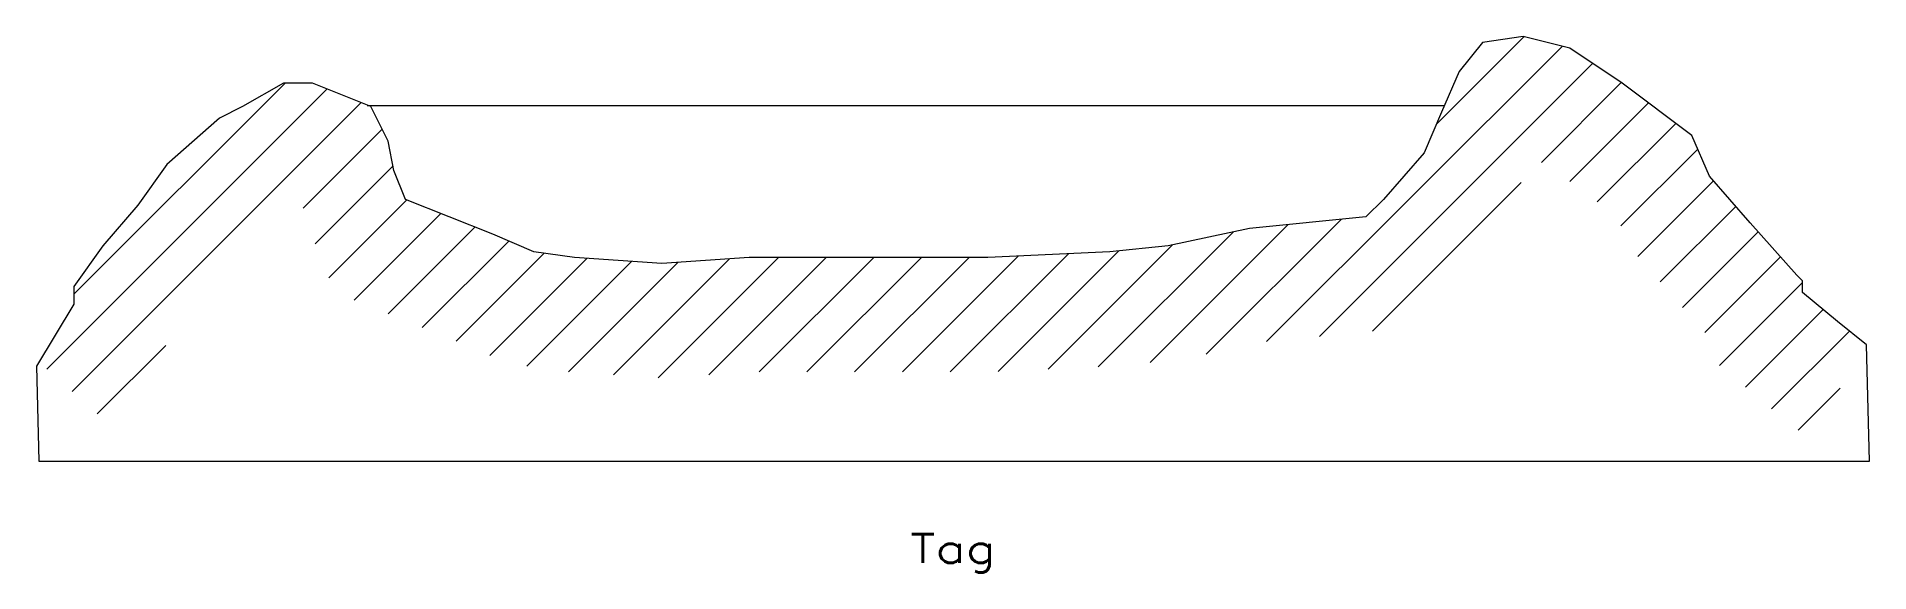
# Model space of a CAD drawing. Header units: inches. Extents: x -38.8 to 42.7, y -13.1 to 10.7.
import ezdxf
from ezdxf.enums import TextEntityAlignment as Align

# ---------------------------------------------------------------- set-up
doc = ezdxf.new("R2010")
doc.units = ezdxf.units.IN
doc.header["$MEASUREMENT"] = 0
doc.layers.get('0').update_dxf_attribs({"lineweight": 0})
doc.layers.add('SCD_DRAW', color=11, linetype='Continuous', lineweight=0, true_color=0xff7f7f)
doc.styles.add('STANDARD1', font='TXT.SHX')

msp = doc.modelspace()

# ---------------------------------------------------------------- linework, layer by layer
at = {"linetype": 'Continuous'}
for p, q in [((23.437346, 6.810448), (27.322194, 10.695296)), ((15.875674, -2.872545), (29.01938, 10.271161)), ((18.232597, -2.636942), (30.377361, 9.507822)), ((-38.37841, -4.09362), (-25.909984, 8.374806)), ((-37.170835, -0.764724), (-27.772575, 8.633536)), ((28.099562, 5.108703), (31.650348, 8.659488)), ((-37.253202, -5.089732), (-24.394591, 7.768879)), ((29.370318, 4.258139), (32.864583, 7.752403)), ((-26.969715, 3.072435), (-23.459993, 6.582157)), ((30.582699, 3.349199), (34.076964, 6.843464)), ((-26.433726, 1.487103), (-22.972195, 4.948634)), ((31.638842, 2.284021), (35.05492, 5.7001)), ((20.58952, -2.401339), (27.204806, 4.213947)), ((32.391204, 0.915064), (35.757644, 4.281503)), ((-25.827469, -0.02796), (-22.362487, 3.437022)), ((-24.709442, -1.031253), (-20.847093, 2.831095)), ((13.193576, -3.433322), (19.19865, 2.571752)), ((33.381355, -0.216105), (36.747795, 3.150334)), ((-23.194048, -1.63718), (-19.3317, 2.225168)), ((8.392415, -3.991842), (14.392247, 2.007989)), ((10.701805, -3.803773), (16.841727, 2.336149)), ((34.371971, -1.34681), (37.740916, 2.022134)), ((-21.678655, -2.243107), (-17.830616, 1.604932)), ((-20.163261, -2.849033), (-16.25196, 1.062267)), ((-18.676851, -3.483944), (-14.359153, 0.833754)), ((-11.186135, -4.478509), (-5.83731, 0.870316)), ((-8.936406, -4.350101), (-3.71599, 0.870316)), ((-6.686402, -4.221417), (-1.594669, 0.870316)), ((-4.565081, -4.221417), (0.526651, 0.870316)), ((-2.443761, -4.221417), (2.647972, 0.870316)), ((-0.322441, -4.221417), (4.834122, 0.935146)), ((1.79888, -4.221417), (7.061465, 1.041169)), ((3.937728, -4.203889), (9.310934, 1.169318)), ((6.165071, -4.097866), (11.692665, 1.429728)), ((35.370441, -2.46966), (38.739385, 0.899284)), ((-17.031274, -3.959687), (-12.370368, 0.701219)), ((-15.163704, -4.213438), (-10.289747, 0.660519)), ((-13.174919, -4.345973), (-8.016965, 0.811981)), ((36.026072, -3.93535), (39.714345, -0.247077)), ((37.183356, -4.899386), (40.634178, -1.448564)), ((38.340641, -5.863422), (41.801162, -2.402901)), ((-36.127993, -6.085844), (-33.079102, -3.036952)), ((39.513066, -6.812317), (41.389997, -4.935386))]:
    msp.add_line(p, q, dxfattribs=at)
at = {"layer": 'SCD_DRAW', "color": 36, "linetype": 'Continuous', "true_color": 0x7f3f00}
for p, q in [((27.288458, 10.703728), (25.476348, 10.444955)), ((29.359437, 10.186179), (27.288458, 10.703728)), ((25.476348, 10.444955), (24.440858, 9.151084)), ((31.689292, 8.633537), (29.359437, 10.186179)), ((24.440858, 9.151084), (23.66424, 7.339667)), ((-27.851417, 8.633537), (-29.663527, 7.598439)), ((-26.557055, 8.633537), (-27.851417, 8.633537)), ((-23.968328, 7.598439), (-26.557055, 8.633537)), ((34.795764, 6.304569), (31.689292, 8.633537)), ((-29.663527, 7.598439), (-30.699016, 7.080893)), ((-23.19171, 6.045796), (-23.968328, 7.598439)), ((23.66424, 7.339667), (22.887622, 5.528249)), ((-30.699016, 7.080893), (-33.028871, 5.010699)), ((-22.932839, 4.751926), (-23.19171, 6.045796)), ((35.572382, 4.493151), (34.795764, 6.304569)), ((-33.028871, 5.010699), (-34.323233, 3.199281)), ((22.887622, 5.528249), (21.075514, 3.458057)), ((-22.415091, 3.458057), (-22.932839, 4.751926)), ((37.384492, 2.422959), (35.572382, 4.493151)), ((-18.532002, 1.905412), (-22.415091, 3.458057)), ((21.075514, 3.458057), (20.298896, 2.681734)), ((-34.323233, 3.199281), (-35.876469, 1.387864)), ((20.298896, 2.681734), (15.121443, 2.164186)), ((-16.719895, 1.129089), (-18.532002, 1.905412)), ((15.121443, 2.164186), (11.497225, 1.387864)), ((39.455473, 0.093995), (37.384492, 2.422959)), ((-35.876469, 1.387864), (-37.170834, -0.423554)), ((-14.907784, 0.870316), (-16.719895, 1.129089)), ((-11.024695, 0.611541), (-14.907784, 0.870316)), ((-7.141604, 0.870316), (-11.024695, 0.611541)), ((-2.74077, 0.870316), (-7.141604, 0.870316)), ((3.472175, 0.870316), (-2.74077, 0.870316)), ((8.908499, 1.129089), (3.472175, 0.870316)), ((11.497225, 1.387864), (8.908499, 1.129089)), ((39.714346, -0.16478), (39.455473, 0.093995)), ((-37.170834, -0.423554), (-37.170834, -1.199877)), ((39.714346, -0.682329), (39.714346, -0.16478)), ((41.267581, -1.976198), (39.714346, -0.682329)), ((-37.170834, -1.199877), (-38.825608, -3.956783)), ((42.561945, -3.011294), (41.267581, -1.976198)), ((42.686163, -8.189706), (42.561945, -3.011294)), ((-38.825608, -3.956783), (-38.724071, -8.189706)), ((-38.724071, -8.189706), (42.686163, -8.189706))]:
    msp.add_line(p, q, dxfattribs=at)
at = {"layer": 'SCD_DRAW', "color": 5, "linetype": 'Continuous', "true_color": 0x0000ff}
msp.add_line((-24.11864, 7.63985), (23.792939, 7.63985), dxfattribs=at)

# ---------------------------------------------------------------- texts
at = {"color": 7, "linetype": 'Continuous', "style": 'STANDARD1', "width": 1.166667}
msp.add_text('Tag', height=1.27002, dxfattribs=at).set_placement((0.025167, -12.718126), (3.835227, -12.718126), align=Align.FIT)

doc.saveas('drawing.dxf')
